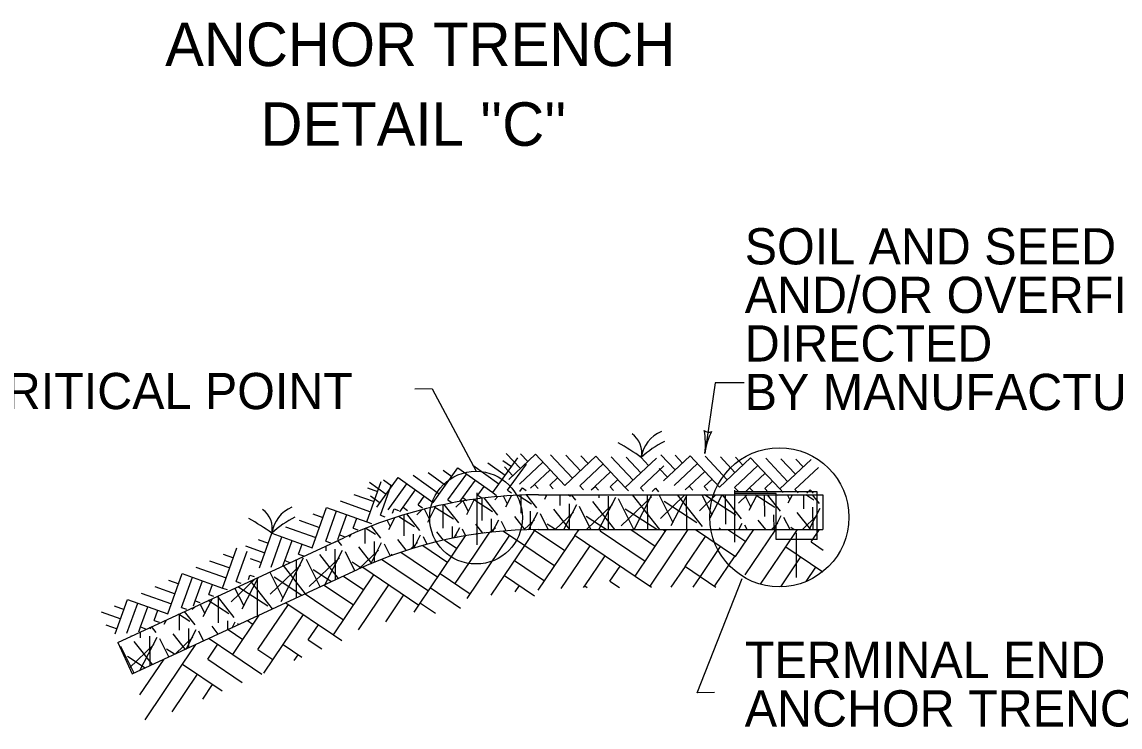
# Model space of a CAD drawing. Extents: x 1.4 to 45.4, y -2.3 to 24.4.
# Drawn here: x 33.3 to 41.07, y 13.1 to 18.09 of the extents above; entities that cross this region are included whole.
import ezdxf

# ---------------------------------------------------------------- set-up
doc = ezdxf.new("R2010")
doc.units = 0
doc.layers.add('Level 1', color=7, linetype='Continuous')

msp = doc.modelspace()

# ---------------------------------------------------------------- linework, layer by layer
at = {"layer": 'Level 1'}
for p, q in [((36.2022, 15.4893), (36.0791, 15.4886)), ((36.2022, 15.4893), (36.5122, 14.9068)), ((38.2065, 15.5322), (38.1332, 15.0337)), ((38.411, 15.5327), (38.206, 15.5327)), ((36.7267, 15.0331), (36.8269, 14.9265)), ((36.7446, 14.8492), (36.9335, 15.0267)), ((36.8272, 15.0305), (36.8789, 14.9754)), ((36.9335, 15.0267), (37.141, 14.8059)), ((37.0406, 15.0234), (37.1962, 14.8578)), ((37.141, 14.8059), (37.3617, 15.0134)), ((37.1476, 15.0201), (37.2513, 14.9096)), ((37.2546, 15.0167), (37.3065, 14.9615)), ((37.3617, 15.0134), (37.5692, 14.7926)), ((37.822, 15.0223), (37.9222, 14.9157)), ((37.8399, 14.8383), (38.0288, 15.0158)), ((37.9224, 15.0196), (37.9742, 14.9646)), ((38.0288, 15.0158), (38.2363, 14.7951)), ((38.1359, 15.0125), (38.2915, 14.847)), ((36.4902, 14.9493), (36.6747, 14.8167)), ((36.5959, 14.9666), (36.7189, 14.8781)), ((36.6305, 14.7552), (36.8073, 15.0012)), ((36.7016, 14.9839), (36.7631, 14.9397)), ((36.7144, 14.9375), (36.7726, 14.8755)), ((36.7362, 14.7725), (36.8688, 14.957)), ((36.8198, 14.8159), (36.9854, 14.9715)), ((37.2481, 14.8026), (37.4136, 14.9582)), ((37.4689, 15.0101), (37.6244, 14.8445)), ((37.5692, 14.7926), (37.79, 15.0001)), ((37.5759, 15.0068), (37.6796, 14.8964)), ((37.6763, 14.7893), (37.8419, 14.9449)), ((37.6829, 15.0034), (37.7348, 14.9482)), ((37.9151, 14.805), (38.0806, 14.9606)), ((38.2363, 14.7951), (38.457, 15.0026)), ((38.2428, 15.0092), (38.3466, 14.8988)), ((38.3433, 14.7917), (38.5089, 14.9474)), ((38.3499, 15.0059), (38.4018, 14.9507)), ((38.457, 15.0026), (38.6645, 14.7818)), ((38.5642, 14.9992), (38.7197, 14.8337)), ((38.6645, 14.7818), (38.8853, 14.9893)), ((38.6712, 14.9959), (38.7749, 14.8855)), ((38.7716, 14.7785), (38.9372, 14.9341)), ((38.7782, 14.9926), (38.8301, 14.9374)), ((35.8103, 14.6523), (35.9616, 14.8628)), ((35.9616, 14.8628), (36.2076, 14.686)), ((36.0674, 14.8801), (36.2518, 14.7475)), ((36.173, 14.8974), (36.296, 14.809)), ((36.2076, 14.686), (36.3845, 14.932)), ((36.2787, 14.9147), (36.3402, 14.8705)), ((36.3134, 14.7033), (36.446, 14.8878)), ((36.3845, 14.932), (36.6305, 14.7552)), ((36.9268, 14.8126), (37.0372, 14.9163)), ((37.0339, 14.8092), (37.0891, 14.8611)), ((37.355, 14.7993), (37.4655, 14.9031)), ((37.8097, 14.9266), (37.8679, 14.8647)), ((38.0221, 14.8017), (38.1325, 14.9055)), ((38.4503, 14.7884), (38.5607, 14.8922)), ((35.7387, 14.549), (35.8407, 14.8342)), ((35.7439, 14.7884), (35.8152, 14.7629)), ((35.7575, 14.8295), (35.8763, 14.7441)), ((35.8356, 14.5948), (35.9121, 14.8087)), ((35.8565, 14.8462), (35.9179, 14.802)), ((35.8905, 14.6341), (36.0231, 14.8186)), ((36.419, 14.7206), (36.5074, 14.8436)), ((36.5247, 14.7379), (36.569, 14.7994)), ((36.8227, 14.763), (36.8419, 14.7898)), ((36.8419, 14.7898), (36.8684, 14.7707)), ((36.8987, 14.7862), (36.9268, 14.8126)), ((36.9268, 14.8126), (36.953, 14.7847)), ((37.034, 14.8092), (37.0596, 14.7819)), ((37.248, 14.8026), (37.2727, 14.7763)), ((37.329, 14.7748), (37.3551, 14.7993)), ((37.3551, 14.7993), (37.3793, 14.7735)), ((37.4621, 14.796), (37.5173, 14.8478)), ((37.4622, 14.796), (37.486, 14.7707)), ((37.5692, 14.7926), (37.5925, 14.7678)), ((37.6763, 14.7893), (37.6991, 14.765)), ((37.7594, 14.7634), (37.7834, 14.786)), ((37.7834, 14.786), (37.8057, 14.7622)), ((37.994, 14.7753), (38.0221, 14.8017)), ((38.0221, 14.8017), (38.0483, 14.7739)), ((38.1292, 14.7984), (38.1844, 14.8503)), ((38.1293, 14.7984), (38.1549, 14.7711)), ((38.3433, 14.7918), (38.368, 14.7654)), ((38.4243, 14.7639), (38.4504, 14.7884)), ((38.4504, 14.7884), (38.4746, 14.7626)), ((38.5574, 14.7851), (38.6126, 14.837)), ((38.5575, 14.7851), (38.5813, 14.7598)), ((38.6645, 14.7818), (38.6878, 14.757)), ((38.7716, 14.7785), (38.7944, 14.7542)), ((35.6471, 14.7426), (35.7897, 14.6916)), ((35.7638, 14.7332), (35.8328, 14.6836)), ((35.9962, 14.6514), (36.0846, 14.7744)), ((36.1019, 14.6687), (36.1461, 14.7302)), ((36.3133, 14.7033), (36.3426, 14.6822)), ((36.3982, 14.6916), (36.419, 14.7206)), ((36.419, 14.7206), (36.4478, 14.6999)), ((36.4462, 14.6011), (36.5017, 14.709)), ((36.628, 14.6201), (36.4936, 14.7078)), ((36.5184, 14.7542), (36.5184, 14.3854)), ((36.5248, 14.7379), (36.553, 14.7176)), ((36.5559, 14.557), (36.5549, 14.7168)), ((36.6666, 14.5948), (36.569, 14.7186)), ((36.6305, 14.7552), (36.6581, 14.7353)), ((36.6452, 14.7052), (36.6678, 14.727)), ((36.7357, 14.6738), (36.7076, 14.7303)), ((36.7225, 14.6548), (36.7632, 14.7339)), ((36.7362, 14.7725), (36.7632, 14.753)), ((36.9043, 14.6738), (36.8099, 14.7354)), ((36.8323, 14.6108), (36.8314, 14.7361)), ((36.9429, 14.6486), (36.8729, 14.7374)), ((36.9542, 14.7401), (38.9679, 14.7401)), ((36.9988, 14.7085), (37.015, 14.7401)), ((37.012, 14.7275), (37.0058, 14.7401)), ((37.1086, 14.6645), (37.1081, 14.7401)), ((37.1806, 14.7275), (37.1614, 14.7401)), ((37.2193, 14.7023), (37.1894, 14.7401)), ((37.3829, 14.4938), (37.5017, 14.7245)), ((37.3849, 14.7182), (37.3847, 14.7401)), ((37.4515, 14.4938), (37.4499, 14.7308)), ((37.6292, 14.4938), (37.521, 14.7119)), ((37.5415, 14.5195), (37.7547, 14.7246)), ((37.8149, 14.4938), (37.6207, 14.7401)), ((37.6315, 14.4938), (37.7584, 14.7401)), ((37.7282, 14.4938), (37.7265, 14.7401)), ((37.9084, 14.5418), (37.81, 14.7401)), ((37.8178, 14.5732), (37.9913, 14.7401)), ((37.8952, 14.5229), (38.007, 14.7401)), ((38.1156, 14.5166), (37.9394, 14.7401)), ((38.0048, 14.4938), (38.0032, 14.7401)), ((38.0942, 14.627), (38.2118, 14.7401)), ((38.1847, 14.5955), (38.113, 14.7401)), ((38.3533, 14.5955), (38.1318, 14.7401)), ((38.1715, 14.5766), (38.2557, 14.7401)), ((38.3919, 14.5703), (38.258, 14.7401)), ((38.2813, 14.5325), (38.2798, 14.7401)), ((38.3426, 14.7727), (38.3426, 14.4038)), ((38.9276, 14.7607), (38.3426, 14.7607)), ((38.6381, 14.7487), (38.3426, 14.7487)), ((38.3705, 14.6807), (38.4323, 14.7401)), ((38.461, 14.6492), (38.4159, 14.7401)), ((38.4478, 14.6303), (38.5043, 14.7401)), ((38.6296, 14.6492), (38.4904, 14.7401)), ((38.5576, 14.5862), (38.5565, 14.7401)), ((38.6683, 14.624), (38.5767, 14.7401)), ((38.6381, 14.7142), (38.6381, 14.7487)), ((38.6381, 14.4247), (38.6381, 14.7142)), ((38.6468, 14.7344), (38.6527, 14.7401)), ((38.7373, 14.7029), (38.7189, 14.7401)), ((38.7241, 14.684), (38.753, 14.7401)), ((38.8339, 14.6399), (38.8332, 14.7401)), ((38.906, 14.703), (38.8491, 14.7401)), ((38.8546, 14.7526), (38.8786, 14.7751)), ((38.8786, 14.7751), (38.901, 14.7514)), ((38.9446, 14.6777), (38.8954, 14.7401)), ((38.9276, 14.4247), (38.9276, 14.7607)), ((38.9679, 14.735), (38.9654, 14.7401)), ((38.9679, 14.7401), (38.9679, 14.4938)), ((35.3515, 14.3657), (35.4535, 14.651)), ((35.4483, 14.4115), (35.5248, 14.6255)), ((35.4535, 14.651), (35.7387, 14.549)), ((35.5503, 14.6968), (35.7642, 14.6203)), ((35.9213, 14.6096), (35.9324, 14.6406)), ((35.9324, 14.6406), (35.9631, 14.6296)), ((35.9737, 14.6201), (35.9962, 14.6514)), ((35.9962, 14.6514), (36.0272, 14.6291)), ((36.0925, 14.5978), (36.1316, 14.6353)), ((36.102, 14.6687), (36.1324, 14.6468)), ((36.1831, 14.5664), (36.1468, 14.6395)), ((36.1698, 14.5474), (36.2272, 14.6587)), ((36.3517, 14.5664), (36.2143, 14.656)), ((36.2796, 14.5033), (36.2785, 14.6697)), ((36.3903, 14.5411), (36.2874, 14.6716)), ((36.3689, 14.6515), (36.4155, 14.6964)), ((36.4594, 14.6201), (36.4211, 14.6972)), ((36.8981, 14.4928), (36.8972, 14.6234)), ((37.1775, 14.4938), (37.0629, 14.6392)), ((37.1342, 14.4938), (37.2254, 14.6708)), ((37.1748, 14.4938), (37.1735, 14.6771)), ((37.3263, 14.4938), (37.2447, 14.6582)), ((37.2943, 14.4938), (37.4784, 14.6709)), ((37.4962, 14.4938), (37.3392, 14.6929)), ((37.792, 14.4938), (37.5688, 14.6394)), ((38.077, 14.5418), (37.8452, 14.6931)), ((38.8722, 14.4938), (38.9507, 14.6462)), ((38.8999, 14.4938), (38.8989, 14.6525)), ((35.2598, 14.5593), (35.4024, 14.5083)), ((35.3566, 14.6051), (35.428, 14.5796)), ((35.5451, 14.4573), (35.5961, 14.6)), ((35.6419, 14.5031), (35.6674, 14.5745)), ((35.7387, 14.549), (35.7708, 14.5375)), ((35.8355, 14.5948), (35.8669, 14.5836)), ((35.9067, 14.5126), (35.8831, 14.5603)), ((35.8935, 14.4937), (35.9366, 14.5773)), ((36.0754, 14.5127), (35.9633, 14.5858)), ((36.0033, 14.4496), (36.0023, 14.5982)), ((36.114, 14.4874), (36.0217, 14.6044)), ((36.6215, 14.4762), (36.6209, 14.5697)), ((36.6281, 14.4768), (36.6727, 14.5634)), ((36.7248, 14.4848), (36.6921, 14.5508)), ((36.8602, 14.4921), (36.7866, 14.5855)), ((36.8515, 14.492), (36.9258, 14.5634)), ((36.8849, 14.4926), (36.9491, 14.6171)), ((37.0233, 14.4938), (36.9684, 14.6045)), ((37.0739, 14.4938), (37.2021, 14.6171)), ((37.4333, 14.4938), (37.2925, 14.5857)), ((38.3466, 14.4938), (38.3462, 14.5451)), ((38.5648, 14.4938), (38.5119, 14.5609)), ((38.6233, 14.4938), (38.6225, 14.5988)), ((38.6235, 14.4938), (38.6744, 14.5925)), ((38.7364, 14.4938), (38.6937, 14.5799)), ((38.8835, 14.4938), (38.7882, 14.6146)), ((38.8247, 14.4938), (38.9274, 14.5926)), ((34.9789, 14.2236), (35.0662, 14.4677)), ((35.0662, 14.4677), (35.3515, 14.3657)), ((35.1631, 14.5135), (35.377, 14.437)), ((35.642, 14.5032), (35.6747, 14.4915)), ((35.727, 14.3959), (35.7263, 14.5001)), ((35.7991, 14.459), (35.7324, 14.5025)), ((35.8377, 14.4337), (35.7715, 14.5177)), ((36.2811, 14.4182), (36.2339, 14.4781)), ((36.3452, 14.4321), (36.3446, 14.516)), ((36.3579, 14.4349), (36.3964, 14.5097)), ((36.438, 14.4523), (36.4158, 14.497)), ((36.501, 14.3125), (36.6103, 14.4744)), ((36.5602, 14.4685), (36.5102, 14.5318)), ((36.6136, 14.4752), (36.6495, 14.5097)), ((36.707, 14.4831), (36.8573, 14.3817)), ((36.8573, 14.3817), (36.9321, 14.4927)), ((36.9204, 14.4938), (37.1417, 14.3446)), ((36.9229, 14.4922), (36.929, 14.4881)), ((36.9542, 14.4938), (38.9679, 14.4938)), ((37.0747, 14.4938), (37.0162, 14.532)), ((37.2133, 14.4509), (37.2423, 14.4938)), ((37.3914, 14.4855), (37.397, 14.4938)), ((37.3916, 14.4856), (37.7105, 14.2704)), ((37.6086, 14.4938), (37.7822, 14.3766)), ((37.6388, 14.164), (37.8612, 14.4938)), ((37.7451, 14.0922), (38.016, 14.4938)), ((37.8379, 14.4938), (37.8539, 14.483)), ((38.0674, 14.4938), (38.351, 14.3025)), ((38.2461, 14.4938), (38.2356, 14.5072)), ((38.2958, 14.4938), (38.4225, 14.4084)), ((38.351, 14.3025), (38.4801, 14.4938)), ((38.3749, 14.4938), (38.3981, 14.5388)), ((38.4335, 14.4938), (38.4174, 14.5262)), ((38.4187, 14.1733), (38.6349, 14.4938)), ((38.6042, 14.4938), (38.6511, 14.5389)), ((38.7071, 14.3717), (38.7895, 14.4938)), ((38.7624, 14.4938), (38.7415, 14.5074)), ((38.7796, 14.4717), (38.7796, 14.1551)), ((38.8852, 14.4063), (38.9442, 14.4938)), ((33.9739, 13.6952), (35.5749, 14.4363)), ((34.9698, 14.4226), (35.041, 14.3972)), ((35.061, 14.2282), (35.1375, 14.4422)), ((35.1578, 14.274), (35.2088, 14.4167)), ((35.2546, 14.3199), (35.2801, 14.3912)), ((35.4483, 14.4115), (35.4823, 14.3993)), ((35.5227, 14.4053), (35.5165, 14.4093)), ((35.5614, 14.38), (35.5324, 14.4167)), ((35.5331, 14.4237), (35.5451, 14.4573)), ((35.5451, 14.4573), (35.5784, 14.4454)), ((35.6172, 14.44), (35.6267, 14.4584)), ((35.6304, 14.4589), (35.63, 14.4598)), ((35.766, 14.2511), (35.8438, 14.4022)), ((35.793, 14.2628), (35.792, 14.4085)), ((35.9054, 14.3044), (35.8631, 14.3896)), ((36.0177, 14.3482), (35.9576, 14.4244)), ((36.0489, 14.3562), (36.0968, 14.4023)), ((36.069, 14.3613), (36.0683, 14.4623)), ((36.0717, 14.362), (36.1201, 14.456)), ((36.1079, 13.9588), (36.4381, 14.4484)), ((36.1672, 14.3874), (36.1395, 14.4433)), ((36.2886, 14.42), (36.3782, 14.3596)), ((36.3492, 14.433), (36.3731, 14.456)), ((36.4495, 14.0066), (36.7509, 14.4534)), ((36.953, 14.0649), (37.2134, 14.4509)), ((37.2134, 14.4509), (37.6388, 14.164)), ((37.9948, 14.2332), (38.1383, 14.446)), ((38.9276, 14.4247), (38.6381, 14.4247)), ((38.8854, 14.4063), (38.9712, 14.3484)), ((34.7171, 14.08), (34.8191, 14.3653)), ((34.7223, 14.3194), (34.7936, 14.2939)), ((34.8139, 14.1258), (34.8904, 14.3398)), ((34.8792, 14.3792), (35.0169, 14.33)), ((35.2547, 14.3199), (35.29, 14.3073)), ((35.5382, 14.148), (35.405, 14.3169)), ((35.441, 14.103), (35.5675, 14.3485)), ((35.4507, 14.3422), (35.4504, 14.3787)), ((35.5171, 14.1382), (35.5156, 14.3548)), ((35.6536, 14.2014), (35.5868, 14.3359)), ((35.6802, 14.2137), (35.8205, 14.3486)), ((35.7731, 14.2542), (35.6813, 14.3707)), ((35.921, 14.3105), (35.9109, 14.3171)), ((35.9798, 14.3333), (36.2414, 14.1568)), ((36.135, 14.3813), (36.3122, 14.2617)), ((36.3655, 14.1114), (36.5011, 14.3125)), ((36.6196, 14.0295), (36.8572, 14.3817)), ((36.8572, 14.3817), (37.0699, 14.2382)), ((37.1163, 14.0775), (37.3198, 14.3792)), ((38.1012, 14.1615), (38.2447, 14.3742)), ((38.5283, 14.1065), (38.7072, 14.3717)), ((38.7072, 14.3717), (38.9682, 14.1957)), ((34.6255, 14.2736), (34.7681, 14.2226)), ((34.9118, 14.2885), (34.9919, 14.2598)), ((35.0547, 14.0361), (35.2679, 14.2412)), ((35.132, 13.9857), (35.2912, 14.2948)), ((35.1448, 14.2377), (35.1578, 14.274)), ((35.3048, 14.0399), (35.148, 14.2387)), ((35.1578, 14.274), (35.1938, 14.2612)), ((35.2413, 14.0105), (35.2395, 14.281)), ((35.4072, 14.0873), (35.3105, 14.2822)), ((35.331, 14.0898), (35.5442, 14.2949)), ((35.6986, 14.2217), (35.6346, 14.2634)), ((35.843, 14.2833), (36.1755, 14.059)), ((36.7855, 14.2754), (36.9982, 14.1319)), ((37.2825, 14.0948), (37.426, 14.3075)), ((37.4607, 14.1294), (37.5324, 14.2358)), ((38.2048, 14.0952), (38.3483, 14.3078)), ((38.6713, 14.089), (38.8135, 14.2999)), ((34.0774, 13.4717), (35.6783, 14.2128)), ((34.3298, 13.8967), (34.4318, 14.182)), ((34.4267, 13.9425), (34.5032, 14.1565)), ((34.4318, 14.182), (34.7171, 14.08)), ((34.5287, 14.2278), (34.7426, 14.1513)), ((34.8557, 13.932), (34.9715, 14.157)), ((34.8997, 14.1406), (34.9107, 14.1716)), ((34.9107, 14.1716), (34.9415, 14.1606)), ((35.1452, 14.0047), (35.0513, 14.194)), ((35.4883, 14.1249), (35.3583, 14.2097)), ((35.5019, 13.7487), (35.7888, 14.174)), ((35.5737, 14.1644), (35.7171, 14.0677)), ((35.7099, 14.2272), (36.1079, 13.9588)), ((36.2592, 14.1831), (36.4719, 14.0397)), ((36.7134, 14.1693), (36.9261, 14.0258)), ((37.6388, 14.164), (37.7557, 14.0851)), ((37.8954, 14.0857), (37.9949, 14.2332)), ((37.9949, 14.2332), (38.2117, 14.087)), ((38.0506, 14.0864), (38.1013, 14.1615)), ((38.8511, 14.1263), (38.9198, 14.2283)), ((34.2381, 14.0903), (34.3808, 14.0393)), ((34.335, 14.1362), (34.4063, 14.1106)), ((34.5234, 13.9883), (34.5744, 14.131)), ((34.6203, 14.0342), (34.6458, 14.1055)), ((34.7171, 14.08), (34.7491, 14.0685)), ((34.7784, 13.9824), (34.9491, 14.1466)), ((34.8689, 13.951), (34.8049, 14.0799)), ((34.8139, 14.1258), (34.8453, 14.1146)), ((35.0375, 13.951), (34.8254, 14.0894)), ((35.0713, 13.9319), (34.9146, 14.1306)), ((34.9655, 13.888), (34.9637, 14.1534)), ((35.2785, 14.0278), (35.082, 14.156)), ((35.4377, 14.1014), (35.6454, 13.9613)), ((35.68, 13.7833), (35.8952, 14.1023)), ((36.1873, 14.0839), (36.4034, 13.9381)), ((36.7898, 14.0523), (36.8201, 14.0973)), ((37.2747, 14.0831), (37.2826, 14.0948)), ((37.2826, 14.0948), (37.2998, 14.0832)), ((37.4608, 14.1294), (37.5279, 14.0841)), ((38.0793, 13.339), (38.3968, 14.1477)), ((38.2056, 14.087), (38.2075, 14.0898)), ((34.1414, 14.0446), (34.3553, 13.968)), ((34.5794, 13.8783), (34.6451, 14.0059)), ((34.6203, 14.0342), (34.653, 14.0225)), ((34.7998, 13.8721), (34.6811, 14.0226)), ((34.6891, 13.8342), (34.6878, 14.0257)), ((34.8022, 14.0771), (34.8016, 14.0783)), ((35.3017, 14.0385), (35.5737, 13.855)), ((35.8733, 13.8406), (36.0015, 14.0306)), ((33.9482, 13.9536), (34.0193, 13.9282)), ((33.9572, 13.7546), (34.0445, 13.9987)), ((34.0394, 13.7593), (34.1159, 13.9732)), ((34.0445, 13.9987), (34.3298, 13.8967)), ((34.1361, 13.805), (34.1871, 13.9477)), ((34.4266, 13.9425), (34.4606, 13.9304)), ((34.5021, 13.9287), (34.5241, 13.9499)), ((34.5114, 13.9547), (34.5235, 13.9883)), ((34.5235, 13.9883), (34.5568, 13.9764)), ((34.5926, 13.8973), (34.5586, 13.9659)), ((34.7612, 13.8973), (34.6156, 13.9923)), ((34.9678, 13.6448), (35.1829, 13.9638)), ((35.1656, 13.9755), (35.5019, 13.7487)), ((36.0745, 13.9094), (36.1078, 13.9589)), ((36.1181, 13.9739), (36.2244, 13.9022)), ((33.8576, 13.9103), (33.9953, 13.861)), ((34.233, 13.8509), (34.2585, 13.9222)), ((34.2331, 13.8509), (34.2684, 13.8383)), ((34.303, 13.8246), (34.3186, 13.8548)), ((34.3163, 13.8436), (34.3122, 13.8518)), ((34.4849, 13.8436), (34.4058, 13.8952)), ((34.4128, 13.7805), (34.412, 13.898)), ((34.5235, 13.8183), (34.4477, 13.9145)), ((34.7545, 13.7852), (34.7541, 13.8469)), ((34.7897, 13.6102), (34.9772, 13.8883)), ((34.8935, 13.8495), (34.9331, 13.8228)), ((34.9203, 13.862), (34.9198, 13.8627)), ((34.9405, 13.8713), (34.9426, 13.8753)), ((35.1457, 13.6794), (35.2892, 13.8921)), ((33.8902, 13.8195), (33.9702, 13.7909)), ((34.1232, 13.7688), (34.1362, 13.8051)), ((34.1362, 13.8051), (34.1721, 13.7922)), ((34.1365, 13.7268), (34.1362, 13.7703)), ((34.2086, 13.7899), (34.1961, 13.798)), ((34.2472, 13.7646), (34.2142, 13.8065)), ((34.4581, 13.648), (34.5296, 13.7869)), ((34.4787, 13.6575), (34.4778, 13.7932)), ((34.5829, 13.7058), (34.549, 13.7743)), ((34.6869, 13.7539), (34.6434, 13.809)), ((34.7576, 13.7866), (34.8614, 13.7166)), ((34.7796, 13.7968), (34.781, 13.7958)), ((34.7846, 13.7991), (34.8059, 13.8406)), ((34.8293, 13.8198), (34.8253, 13.828)), ((35.3238, 13.714), (35.3956, 13.8204)), ((33.9739, 13.6952), (34.0774, 13.4717)), ((34.22, 13.5378), (34.0908, 13.7016)), ((34.1316, 13.4969), (34.2533, 13.7332)), ((34.2029, 13.5299), (34.2015, 13.7395)), ((34.3366, 13.5917), (34.2727, 13.7205)), ((34.4534, 13.6458), (34.3671, 13.7553)), ((34.3803, 13.612), (34.5063, 13.7332)), ((34.6215, 13.7236), (34.7897, 13.6102)), ((35.324, 13.7141), (35.4198, 13.6494)), ((35.5019, 13.7487), (35.5609, 13.7089)), ((34.0902, 13.4777), (33.9963, 13.6668)), ((34.0579, 13.5139), (34.23, 13.6795)), ((34.3776, 13.6107), (34.3205, 13.648)), ((34.4334, 13.541), (34.5272, 13.68)), ((34.6115, 13.5756), (34.6833, 13.6819)), ((34.9677, 13.6448), (35.074, 13.5731)), ((35.0086, 13.476), (35.1458, 13.6794)), ((35.1458, 13.6794), (35.2786, 13.5898)), ((34.1678, 13.5136), (34.0441, 13.5943)), ((34.1319, 13.3232), (34.3024, 13.5759)), ((34.1682, 13.1476), (34.4335, 13.541)), ((34.4335, 13.541), (34.714, 13.3518)), ((34.6117, 13.5756), (34.8552, 13.4113)), ((34.7896, 13.6102), (34.9962, 13.4708)), ((35.2248, 13.5672), (35.2522, 13.6077)), ((34.36, 13.2025), (34.5399, 13.4692)), ((34.576, 13.2936), (34.6461, 13.3976)), ((38.2025, 13.3397), (38.0793, 13.339))]:
    msp.add_line(p, q, dxfattribs=at)
for points in [[(36.9532, 14.4944), (36.9551, 14.4938)], [(36.9552, 14.4938), (36.9553, 14.4938)], [(37.0122, 14.4952), (37.0122, 14.4952)], [(37.0809, 14.4938), (37.081, 14.4935)]]:
    msp.add_lwpolyline(points, dxfattribs=at)
for centre, radius in [((38.6611, 14.5808), 0.4925), ((36.5122, 14.5785), 0.3283)]:
    msp.add_circle(centre, radius, dxfattribs=at)
for centre, radius, start, end in [((37.5182, 15.0371), 0.1681, 348.46333, 53.88758), ((37.9186, 14.9704), 0.238, 113.1649, 172.02683), ((38.1587, 15.2227), 0.0401, 221.10018, 303.21688), ((37.6363, 15.1007), 0.5014, 352.32559, 10.99437), ((38.6301, 14.9668), 0.5014, 153.67274, 172.31947), ((36.8515, 13.8727), 1.4035, 53.67487, 61.60536), ((38.1559, 14.5027), 0.6888, 116.66465, 133.36453), ((37.6363, 15.1007), 0.5014, 352.31336, 352.32559), ((36.9542, 11.4566), 3.2835, 90, 114.83951), ((36.5023, 14.6427), 0.0962, 49.7477, 49.92673), ((36.6603, 14.6735), 0.0962, 152.75831, 152.88722), ((36.7435, 14.6418), 0.0962, 109.38344, 110.16095), ((37.7306, 14.649), 0.0962, 44.13863, 44.48904), ((37.8886, 14.6797), 0.0962, 157.51075, 157.86137), ((34.9015, 14.5013), 0.1681, 348.46333, 53.88758), ((35.3018, 14.4347), 0.238, 113.1649, 172.02683), ((37.4145, 14.5876), 0.0962, 157.70806, 157.86137), ((37.2565, 14.5568), 0.0962, 44.13863, 44.29187), ((37.5726, 14.6183), 0.0962, 44.13863, 44.42327), ((37.7306, 14.649), 0.0962, 157.57657, 157.86137), ((34.2348, 13.337), 1.4035, 53.67487, 61.60536), ((35.5391, 13.9669), 0.6888, 116.66465, 133.36453), ((37.0985, 14.5261), 0.0962, 157.83936, 157.86137), ((36.9405, 14.4954), 0.0962, 44.13863, 44.16068), ((37.2565, 14.5568), 0.0962, 157.77374, 157.86137), ((37.0985, 14.5261), 0.0962, 44.13863, 44.22625), ((36.9542, 11.4566), 3.0372, 90, 114.83951), ((36.5541, 14.3758), 0.0962, 79.60987, 80.06133), ((36.5541, 14.3758), 0.0962, 79.09486, 79.60987), ((36.7122, 14.4065), 0.0962, 131.15594, 131.34085), ((36.7122, 14.4065), 0.0962, 131.05391, 131.15594), ((36.7122, 14.4065), 0.0962, 58.083, 58.48231), ((36.7122, 14.4065), 0.0962, 57.84857, 58.083), ((36.8746, 14.4381), 0.0962, 147.10531, 147.29528), ((36.8746, 14.4381), 0.0962, 146.82325, 147.10531), ((36.9578, 14.4064), 0.0962, 114.73485, 115.20161), ((36.9578, 14.4064), 0.0962, 65.26515, 65.81376), ((37.1158, 14.4372), 0.0962, 143.36282, 143.91628), ((36.3961, 14.3451), 0.0962, 96.62843, 105.43718), ((36.3041, 14.3717), 0.0962, 44.13863, 45.48366), ((36.4621, 14.4024), 0.0962, 156.58515, 157.86137), ((36.5541, 14.3758), 0.0962, 117.22773, 117.34694), ((36.5541, 14.3758), 0.0962, 113.85594, 117.22773), ((36.0801, 14.2837), 0.0962, 142.61563, 142.98965), ((36.0801, 14.2837), 0.0962, 71.19805, 71.69452), ((35.6234, 14.1026), 0.0962, 77.99194, 79.62916), ((34.8116, 14.0371), 0.0962, 50.39661, 50.48932), ((34.1394, 13.6739), 0.0962, 137.3805, 139.16851), ((34.49, 13.5574), 0.0962, 108.49563, 121.18338)]:
    msp.add_arc(centre, radius, start, end, dxfattribs=at)

# ---------------------------------------------------------------- texts
for s, height, p in [('ANCHOR TRENCH', 0.307824, (34.3103, 17.7757)), ("DETAIL ''C''", 0.307824, (34.9853, 17.2113)), ('SOIL AND SEED INFILL', 0.25652, (38.4158, 16.3714)), ('AND/OR OVERFILL AS ', 0.25652, (38.4158, 16.0276)), ('DIRECTED', 0.25652, (38.4158, 15.6839)), ('CRITICAL POINT', 0.25652, (32.9336, 15.3465)), ('BY MANUFACTURER', 0.25652, (38.4158, 15.3401)), ('TERMINAL END', 0.25652, (38.4159, 13.4431)), ('ANCHOR TRENCH', 0.25652, (38.4159, 13.0994))]:
    msp.add_text(s, height=height, dxfattribs=at).set_placement(p)

doc.saveas('drawing.dxf')
